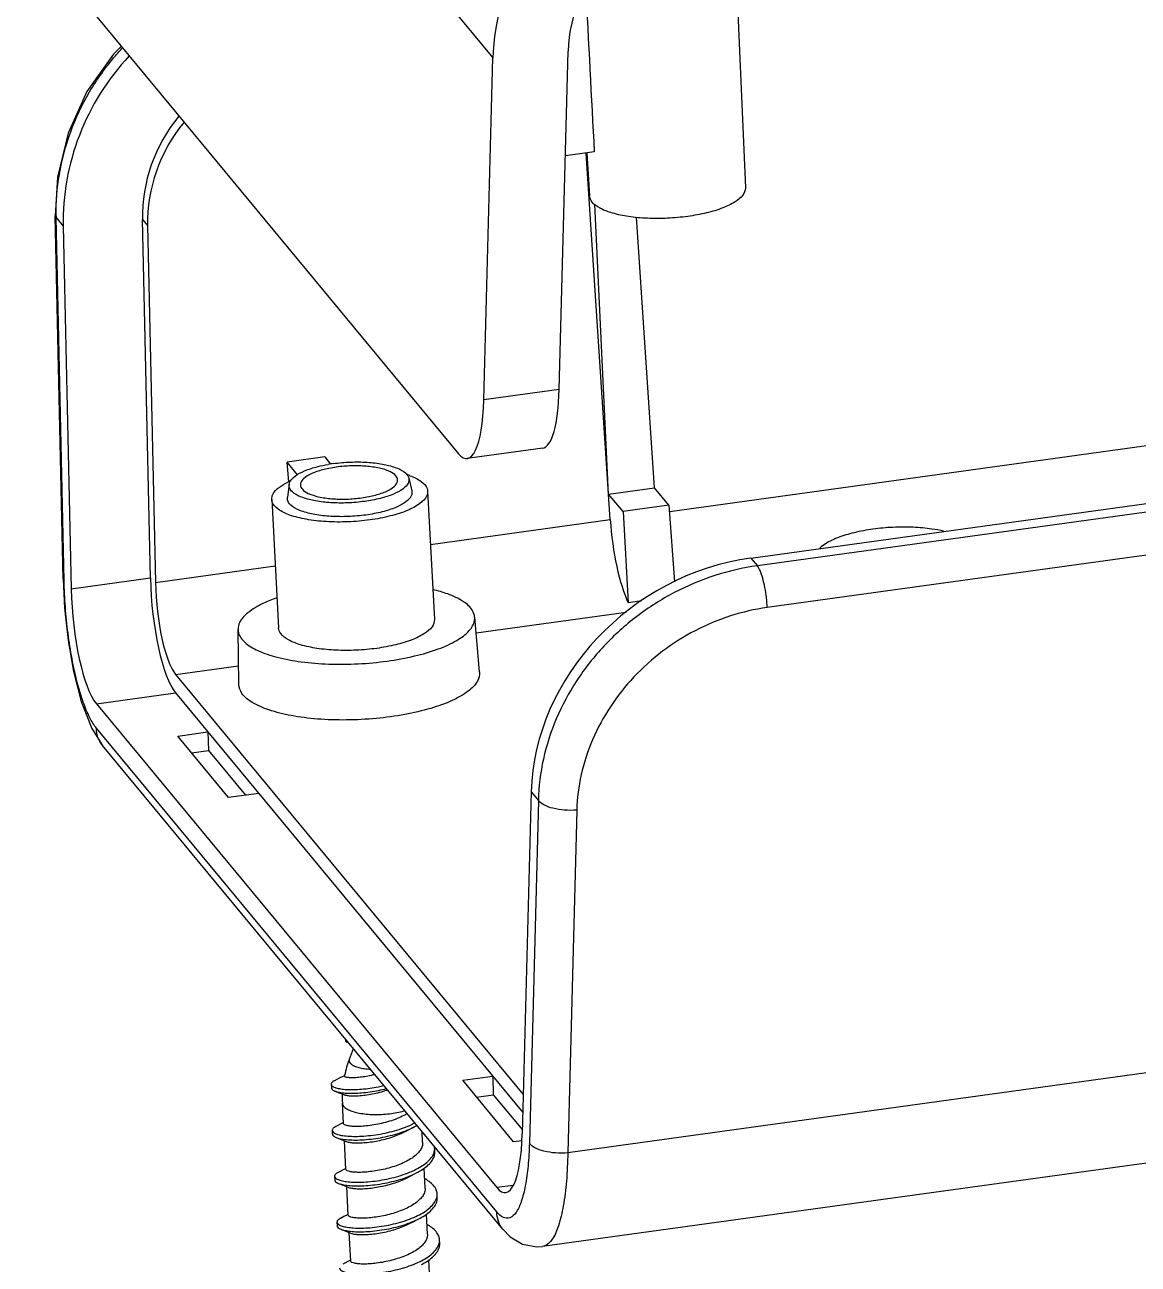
# Model space of a CAD drawing. Extents: x 2162 to 2434, y 31 to 217.
# Drawn here: x 2197.9 to 2226.42, y 48.64 to 80.39 of the extents above; entities that cross this region are included whole.
import ezdxf

# ---------------------------------------------------------------- set-up
doc = ezdxf.new("R2010")
doc.units = 0
doc.header["$LTSCALE"] = 30.734
doc.header["$MEASUREMENT"] = 0
doc.layers.get('0').update_dxf_attribs({"linetype": 'CONTINUOUS'})
doc.layers.add('02___PRT_ALL_AXES', color=7, linetype='CONTINUOUS')

msp = doc.modelspace()

# ---------------------------------------------------------------- linework, layer by layer
at = {"color": 7, "linetype": 'Continuous'}
for p, q in [((2197.896, 94.023), (2209.884, 79.539)), ((2216.029, 83.763), (2216.354, 76.212)), ((2198.747, 81.792), (2209.002, 69.402)), ((2211.585, 71.045), (2211.813, 79.71)), ((2209.654, 70.778), (2209.884, 79.539)), ((2212.483, 77.132), (2211.742, 77.029)), ((2212.892, 67.714), (2212.275, 77.103)), ((2212.291, 77.105), (2212.359, 76.002)), ((2212.849, 68.367), (2212.493, 75.793)), ((2216.496, 66.729), (2280.73, 75.596)), ((2198.67, 75.498), (2198.698, 75.448)), ((2198.876, 66.192), (2198.67, 75.498)), ((2198.698, 75.448), (2198.88, 75.228)), ((2198.903, 66.143), (2198.698, 75.448)), ((2200.91, 75.401), (2201.041, 75.243)), ((2201.112, 66.222), (2200.91, 75.401)), ((2201.041, 75.243), (2201.242, 66.106)), ((2214.022, 68.529), (2213.566, 75.456)), ((2280.895, 75.397), (2216.66, 66.53)), ((2198.88, 75.228), (2199.085, 65.942)), ((2214.415, 67.924), (2261.101, 74.369)), ((2281.145, 74.329), (2216.911, 65.461)), ((2211.585, 71.045), (2209.654, 70.778)), ((2211.161, 69.542), (2209.23, 69.276)), ((2205.578, 69.318), (2204.614, 69.185)), ((2205.578, 69.318), (2205.729, 69.136)), ((2204.881, 68.862), (2204.614, 69.185)), ((2204.66, 68.68), (2204.614, 69.185)), ((2204.666, 68.618), (2204.621, 68.287)), ((2207.732, 68.778), (2207.811, 68.454)), ((2212.849, 68.367), (2214.022, 68.529)), ((2213.22, 67.919), (2212.849, 68.367)), ((2214.393, 68.081), (2214.022, 68.529)), ((2214.393, 68.081), (2213.22, 67.919)), ((2214.393, 68.081), (2214.54, 66.118)), ((2208.286, 67.078), (2212.892, 67.714)), ((2213.22, 67.919), (2213.353, 65.586)), ((2216.496, 66.729), (2216.66, 66.53)), ((2201.242, 66.106), (2204.31, 66.529)), ((2198.876, 66.192), (2198.903, 66.143)), ((2199.085, 65.942), (2201.112, 66.222)), ((2213.698, 65.634), (2213.353, 65.586)), ((2209.546, 63.812), (2209.42, 65.219)), ((2209.456, 64.813), (2213.301, 65.343)), ((2203.38, 63.489), (2203.359, 64.901)), ((2201.759, 63.75), (2203.373, 63.973)), ((2201.759, 63.75), (2210.665, 52.991)), ((2199.731, 62.997), (2201.759, 63.277)), ((2201.759, 63.277), (2210.653, 52.531)), ((2199.731, 62.997), (2209.987, 50.607)), ((2199.613, 62.36), (2199.889, 61.927)), ((2209.986, 49.984), (2199.73, 62.374)), ((2201.814, 62.171), (2202.585, 62.278)), ((2202.585, 62.278), (2202.598, 61.8)), ((2210.142, 49.541), (2199.886, 61.931)), ((2203.117, 60.597), (2201.814, 62.171)), ((2202.17, 61.741), (2202.598, 61.8)), ((2202.598, 61.8), (2203.545, 60.656)), ((2287.017, 61.879), (2211.804, 51.496)), ((2203.889, 60.703), (2203.117, 60.597)), ((2210.869, 60.745), (2210.639, 51.983)), ((2210.869, 60.745), (2211.051, 60.524)), ((2211.051, 60.524), (2210.82, 51.745)), ((2212.034, 60.275), (2211.804, 51.496)), ((2286.645, 59.518), (2211.157, 49.097)), ((2206.109, 54.413), (2206.112, 54.359)), ((2206.131, 54.341), (2206.191, 54.313)), ((2206.21, 53.898), (2206.313, 54.166)), ((2206.087, 53.478), (2206.077, 53.473)), ((2209.113, 53.354), (2209.884, 53.46)), ((2210.416, 51.779), (2209.113, 53.354)), ((2209.884, 53.46), (2209.896, 52.983)), ((2205.743, 53.253), (2205.748, 53.159)), ((2206.059, 52.249), (2206.032, 52.768)), ((2209.469, 52.924), (2209.896, 52.983)), ((2209.896, 52.983), (2210.641, 52.082)), ((2205.768, 52.07), (2205.773, 51.976)), ((2206.04, 52.262), (2205.859, 52.169)), ((2206.058, 52.272), (2206.04, 52.262)), ((2207.644, 52.042), (2207.707, 52.075)), ((2207.707, 52.075), (2207.869, 52.159)), ((2206.121, 51.074), (2206.082, 51.806)), ((2208.087, 51.766), (2208.073, 52.04)), ((2210.627, 51.808), (2210.416, 51.779)), ((2208.4, 51.525), (2208.395, 51.619)), ((2205.83, 50.895), (2205.834, 50.802)), ((2206.102, 51.088), (2205.921, 50.994)), ((2206.119, 51.097), (2206.102, 51.088)), ((2207.706, 50.867), (2207.768, 50.9)), ((2207.768, 50.9), (2207.931, 50.984)), ((2208.149, 50.591), (2208.122, 51.103)), ((2206.182, 49.899), (2206.144, 50.631)), ((2210.404, 50.664), (2209.987, 50.607)), ((2208.462, 50.35), (2208.457, 50.444)), ((2206.181, 49.922), (2206.163, 49.913)), ((2208.21, 49.417), (2208.183, 49.928)), ((2205.891, 49.721), (2205.896, 49.627)), ((2207.768, 49.693), (2207.83, 49.725)), ((2207.83, 49.725), (2207.992, 49.81)), ((2206.244, 48.725), (2206.205, 49.457)), ((2208.523, 49.175), (2208.518, 49.269)), ((2206.225, 48.738), (2206.044, 48.645)), ((2206.242, 48.748), (2206.225, 48.738)), ((2208.272, 48.242), (2208.245, 48.754))]:
    msp.add_line(p, q, dxfattribs=at)
for points in [[(2200.368, 79.833), (2200.164, 79.633), (2199.489, 78.674), (2199.005, 77.611), (2198.731, 76.486), (2198.67, 75.498)], [(2198.876, 66.192), (2198.913, 65.449), (2199.003, 64.621), (2199.142, 63.823), (2199.34, 63.054), (2199.613, 62.36)], [(2206.077, 53.473), (2205.952, 53.408), (2205.83, 53.345)], [(2205.837, 53.079), (2205.925, 53.044), (2206.022, 53.005), (2206.068, 52.987)], [(2205.874, 51.888), (2206.057, 51.816), (2206.127, 51.788)], [(2205.935, 50.713), (2206.118, 50.641), (2206.189, 50.613)], [(2206.163, 49.913), (2206.069, 49.864), (2205.982, 49.819)], [(2205.997, 49.538), (2206.18, 49.467), (2206.25, 49.439)], [(2210.142, 49.541), (2210.331, 49.349), (2210.646, 49.16), (2211.01, 49.088), (2211.159, 49.097)]]:
    msp.add_lwpolyline(points, dxfattribs=at)
for centre, radius, start, end in [((2204.505, 75.558), 5.809, 180.6219, 181.0854), ((2206.19, 66.49), 2.585, 101.2772, 105.0264), ((2206.353, 65.134), 4.053, 97.844, 99.7657), ((2206.308, 65.892), 3.195, 97.786, 101.2581), ((2208.762, 52.919), 2.733, 159.0155, 168.1891), ((2208.777, 52.915), 2.749, 168.1802, 168.4513), ((2208.8, 52.913), 2.772, 178.1481, 182.9957), ((2207.049, 53.759), 1.798, 297.1288, 299.7564), ((2207.513, 51.011), 1.148, 57.8534, 60.6426), ((2208.088, 51.602), 0.307, 3.163, 11.7283)]:
    msp.add_arc(centre, radius, start, end, dxfattribs=at)
for centre, major_axis, ratio, start_param, end_param in [((2215.67, 80.05), (4.953, 3.396), 0.881426, 1.054496, 2.572932), ((2215.67, 80.05), (3.302, 2.264), 0.881426, 1.054496, 2.572932), ((2212.301, 121.01), (-6.191, 129.553), 0.015668, -4.402107, -4.367615), ((2204.68, 75.722), (3.904, 4.57), 0.938945, 1.525897, 2.331237), ((2204.68, 75.722), (2.538, 2.97), 0.938945, -4.692835, -3.951949), ((2204.811, 75.564), (2.538, 2.97), 0.938945, -4.693488, -3.951949), ((2210.936, 72.035), (-0.216, 2.494), 0.246583, -3.12912, -2.00051), ((2209.005, 71.769), (-0.216, 2.494), 0.246583, 2.799146, 4.282676), ((2213.404, 67.251), (-0.257, 1.984), 0.23239, 1.305014, 2.535906), ((2216.654, 61.256), (4.953, 3.396), 0.881426, 1.054496, 2.572932), ((2201.762, 65.644), (-0.216, 2.494), 0.246583, 1.315616, 2.799146), ((2201.762, 65.644), (-0.173, 1.995), 0.246583, 1.315616, 2.799146), ((2199.734, 65.364), (-0.216, 2.494), 0.246583, 1.315616, 2.799146), ((2209.99, 52.974), (-0.216, 2.494), 0.246583, -3.48404, -2.00051)]:
    msp.add_ellipse(centre, major_axis=major_axis, ratio=ratio, start_param=start_param, end_param=end_param, dxfattribs=at)
for points, start_tangent, end_tangent in [([(2198.697, 75.495), (2198.781, 76.556), (2199.071, 77.642), (2199.555, 78.666), (2200.217, 79.591), (2200.398, 79.793)], (-0.010857, 0.999941), (0.683141, 0.730286)), ([(2216.354, 76.211), (2216.354, 76.203), (2216.288, 76.025), (2216.088, 75.851), (2215.774, 75.697), (2215.359, 75.569), (2214.878, 75.479)], (0.054355, -0.998522), (-0.990605, -0.136752)), ([(2214.878, 75.479), (2214.362, 75.432), (2213.842, 75.431), (2213.363, 75.475), (2212.946, 75.564), (2212.63, 75.689), (2212.428, 75.843), (2212.36, 76.003)], (-0.990605, -0.136752), (-0.074709, 0.997205)), ([(2204.668, 68.617), (2204.685, 68.679), (2204.818, 68.828), (2205.061, 68.961), (2205.398, 69.072), (2205.665, 69.129)], (0.120017, 0.992772), (0.985462, 0.169893)), ([(2205.52, 68.987), (2205.231, 68.885), (2205.037, 68.761), (2204.957, 68.628), (2204.957, 68.601)], (-0.965562, -0.260172), (0.091037, -0.995848)), ([(2205.8, 69.149), (2206.233, 69.187), (2206.666, 69.183), (2207.058, 69.137), (2207.384, 69.052), (2207.611, 68.937), (2207.726, 68.798), (2207.731, 68.778)], (0.990605, 0.136752), (0.188566, -0.98206)), ([(2207.444, 68.731), (2207.403, 68.831), (2207.244, 68.944), (2206.982, 69.03), (2206.644, 69.08), (2206.263, 69.09), (2205.876, 69.058)], (-0.108036, 0.994147), (-0.990605, -0.136752)), ([(2206.602, 68.181), (2206.168, 68.142), (2205.735, 68.147), (2205.343, 68.193), (2205.017, 68.278), (2204.79, 68.393), (2204.675, 68.532), (2204.668, 68.617)], (-0.990605, -0.136752), (0.120017, 0.992772)), ([(2204.957, 68.601), (2204.998, 68.499), (2205.158, 68.386), (2205.419, 68.3), (2205.757, 68.25), (2206.138, 68.24), (2206.526, 68.272)], (0.091037, -0.995848), (0.990605, 0.136752)), ([(2206.526, 68.272), (2206.881, 68.343), (2207.17, 68.445), (2207.364, 68.568), (2207.445, 68.701), (2207.444, 68.731)], (0.990605, 0.136752), (-0.108036, 0.994147)), ([(2207.731, 68.778), (2207.717, 68.65), (2207.584, 68.502), (2207.341, 68.368), (2207.003, 68.258), (2206.602, 68.181)], (0.188566, -0.98206), (-0.990605, -0.136752)), ([(2206.635, 67.832), (2206.184, 67.793), (2205.734, 67.797), (2205.326, 67.845), (2204.987, 67.933), (2204.751, 68.053), (2204.631, 68.197), (2204.624, 68.287)], (-0.990605, -0.136752), (0.120021, 0.992771)), ([(2207.81, 68.454), (2207.795, 68.321), (2207.656, 68.167), (2207.404, 68.028), (2207.052, 67.913), (2206.635, 67.832)], (0.188565, -0.982061), (-0.990605, -0.136752)), ([(2219.618, 67.469), (2219.137, 67.378), (2218.722, 67.251), (2218.408, 67.097), (2218.258, 66.981)], (-0.990605, -0.136752), (-0.703424, -0.71077)), ([(2221.43, 67.416), (2221.132, 67.473), (2220.654, 67.517), (2220.134, 67.516), (2219.618, 67.469)], (-0.971982, 0.235056), (-0.990605, -0.136752)), ([(2216.66, 66.53), (2215.574, 66.281), (2214.533, 65.844), (2213.573, 65.235), (2212.73, 64.474), (2212.034, 63.59), (2211.511, 62.613), (2211.179, 61.579), (2211.051, 60.524)], (-0.990598, -0.136806), (-0.022899, -0.999738)), ([(2216.911, 65.461), (2216.893, 65.715), (2216.853, 65.976), (2216.797, 66.215), (2216.731, 66.407), (2216.66, 66.53)], (-0.028943, 0.999581), (-0.637633, 0.77034)), ([(2199.73, 62.374), (2199.562, 62.639), (2199.395, 63.036), (2199.24, 63.548), (2199.107, 64.148), (2199.004, 64.803), (2198.935, 65.48), (2198.903, 66.143)], (-0.63745, 0.770492), (-0.022101, 0.999756)), ([(2204.35, 65.713), (2203.996, 65.566), (2203.611, 65.328), (2203.398, 65.074), (2203.361, 64.901)], (-0.942662, -0.333748), (-0.00402, -0.999992)), ([(2209.418, 65.218), (2209.366, 65.38), (2209.133, 65.612), (2208.729, 65.809), (2208.35, 65.922)], (-0.106653, 0.994296), (-0.972382, 0.233396)), ([(2216.911, 65.461), (2215.97, 65.246), (2215.066, 64.869), (2214.233, 64.342), (2213.5, 63.685), (2212.895, 62.921), (2212.438, 62.077), (2212.148, 61.183), (2212.034, 60.275)], (-0.990589, -0.136868), (-0.026366, -0.999652)), ([(2203.361, 64.901), (2203.371, 64.817), (2203.529, 64.574), (2203.866, 64.361), (2204.357, 64.19), (2204.977, 64.072), (2205.682, 64.015), (2206.434, 64.021), (2207.181, 64.091), (2207.88, 64.221), (2208.487, 64.402), (2208.962, 64.622), (2209.279, 64.87), (2209.416, 65.127), (2209.418, 65.218)], (-0.00402, -0.999992), (-0.106653, 0.994296)), ([(2208.387, 65.152), (2208.328, 64.972), (2208.131, 64.796), (2207.816, 64.638), (2207.398, 64.509), (2206.911, 64.417)], (0.052268, -0.998633), (-0.990605, -0.136752)), ([(2206.911, 64.417), (2206.389, 64.369), (2205.864, 64.369), (2205.379, 64.416), (2204.961, 64.507), (2204.647, 64.635), (2204.452, 64.794), (2204.393, 64.942)], (-0.990605, -0.136752), (-0.077089, 0.997024)), ([(2209.546, 63.812), (2209.49, 63.577), (2209.253, 63.321), (2208.846, 63.084), (2208.294, 62.88), (2207.63, 62.723), (2206.895, 62.622), (2206.134, 62.582), (2205.393, 62.607), (2204.717, 62.695), (2204.148, 62.84), (2203.72, 63.033), (2203.459, 63.264), (2203.381, 63.489)], (0.070274, -0.997528), (-0.035478, 0.99937)), ([(2199.886, 61.931), (2199.77, 62.136), (2199.73, 62.374)], (-0.63782, 0.770186), (0.001387, 0.999999)), ([(2212.034, 60.275), (2211.722, 60.273), (2211.425, 60.32), (2211.19, 60.408), (2211.051, 60.524)], (-0.996088, -0.08837), (-0.548185, 0.836357)), ([(2206.113, 54.359), (2206.123, 54.345), (2206.13, 54.34)], (0.255527, -0.966802), (0.862816, -0.505519)), ([(2206.13, 54.34), (2206.166, 54.331), (2206.178, 54.329)], (0.862816, -0.505519), (0.992853, -0.119344)), ([(2206.21, 53.898), (2206.204, 53.853), (2206.23, 53.796), (2206.293, 53.745), (2206.391, 53.701), (2206.518, 53.667), (2206.667, 53.645), (2206.748, 53.638)], (-0.347417, -0.937711), (0.998352, -0.057392)), ([(2205.83, 53.345), (2205.802, 53.329), (2205.752, 53.283), (2205.745, 53.253)], (-0.890653, -0.454683), (0.002056, -0.999998)), ([(2206.86, 53.504), (2206.808, 53.491), (2206.641, 53.454), (2206.484, 53.431), (2206.345, 53.419), (2206.23, 53.419), (2206.145, 53.429), (2206.096, 53.446), (2206.084, 53.466)], (-0.963613, -0.267302), (-0.068035, 0.997683)), ([(2205.745, 53.253), (2205.747, 53.239), (2205.785, 53.197), (2205.865, 53.162), (2205.984, 53.136), (2206.137, 53.12), (2206.317, 53.117), (2206.519, 53.127), (2206.735, 53.152), (2206.955, 53.191), (2207.093, 53.223)], (0.002056, -0.999998), (0.969529, 0.244977)), ([(2205.749, 53.159), (2205.751, 53.145), (2205.79, 53.103), (2205.837, 53.079)], (0.002056, -0.999998), (0.930599, -0.366041)), ([(2205.837, 53.079), (2205.87, 53.068), (2205.989, 53.042), (2206.142, 53.026), (2206.322, 53.023), (2206.524, 53.033), (2206.739, 53.058), (2206.96, 53.097), (2207.158, 53.144)], (0.930599, -0.366041), (0.964718, 0.263284)), ([(2206.068, 52.985), (2206.09, 52.979), (2206.176, 52.963), (2206.296, 52.955), (2206.444, 52.959), (2206.613, 52.975), (2206.796, 53.005), (2206.986, 53.048), (2207.173, 53.105), (2207.187, 53.11)], (0.944821, -0.327588), (0.943526, 0.331297)), ([(2206.032, 52.768), (2206.043, 52.722), (2206.095, 52.658), (2206.184, 52.601), (2206.309, 52.552), (2206.463, 52.515), (2206.64, 52.49), (2206.834, 52.479), (2207.035, 52.481), (2207.237, 52.498), (2207.429, 52.528), (2207.606, 52.57), (2207.628, 52.576)], (0.062764, -0.998028), (0.95793, 0.287)), ([(2207.691, 52.5), (2207.607, 52.454), (2207.431, 52.373), (2207.238, 52.305), (2207.036, 52.251), (2206.835, 52.211), (2206.642, 52.185), (2206.467, 52.173), (2206.316, 52.173), (2206.195, 52.185), (2206.111, 52.205), (2206.066, 52.232), (2206.061, 52.249)], (-0.858285, -0.513174), (-0.079718, 0.996817)), ([(2205.769, 52.07), (2205.774, 52.049), (2205.82, 52.005), (2205.912, 51.967), (2206.045, 51.939), (2206.215, 51.922), (2206.416, 51.919), (2206.64, 51.931), (2206.879, 51.959), (2207.124, 52.003), (2207.367, 52.063), (2207.598, 52.137), (2207.809, 52.225), (2207.886, 52.264)], (0.03327, -0.999446), (0.883628, 0.46819)), ([(2205.859, 52.168), (2205.821, 52.146), (2205.774, 52.097), (2205.769, 52.07)], (-0.887789, -0.46025), (0.03327, -0.999446)), ([(2205.874, 51.888), (2205.917, 51.873), (2206.05, 51.845), (2206.22, 51.828), (2206.421, 51.825), (2206.645, 51.837), (2206.884, 51.865), (2207.129, 51.909), (2207.371, 51.969), (2207.602, 52.043), (2207.813, 52.131), (2207.869, 52.159)], (0.931217, -0.364466), (0.889734, 0.45648)), ([(2205.774, 51.976), (2205.779, 51.955), (2205.825, 51.911), (2205.874, 51.888)], (0.03327, -0.999446), (0.931217, -0.364466)), ([(2206.127, 51.788), (2206.18, 51.772), (2206.284, 51.757), (2206.419, 51.752), (2206.577, 51.758), (2206.752, 51.776), (2206.939, 51.806), (2207.133, 51.85), (2207.323, 51.906)], (0.924825, -0.380392), (0.948106, 0.317954)), ([(2207.323, 51.906), (2207.497, 51.972), (2207.644, 52.042)], (0.948106, 0.317954), (0.883624, 0.468196)), ([(2208.087, 51.766), (2208.08, 51.688), (2208.037, 51.583), (2207.958, 51.482), (2207.848, 51.388), (2207.708, 51.299), (2207.542, 51.219), (2207.362, 51.151)], (0.050461, -0.998726), (-0.948106, -0.317954)), ([(2210.82, 51.745), (2210.786, 51.163), (2210.716, 50.655), (2210.611, 50.25), (2210.478, 49.971), (2210.322, 49.834), (2210.154, 49.843), (2209.986, 49.984)], (-0.026282, -0.999655), (-0.637817, 0.770188)), ([(2211.804, 51.496), (2211.492, 51.494), (2211.195, 51.541), (2210.959, 51.629), (2210.82, 51.745)], (-0.996088, -0.08837), (-0.548185, 0.836357)), ([(2205.831, 50.896), (2205.834, 50.877), (2205.878, 50.833), (2205.967, 50.794), (2206.098, 50.766), (2206.267, 50.748), (2206.466, 50.744), (2206.689, 50.756), (2206.927, 50.782), (2207.172, 50.825), (2207.415, 50.884), (2207.647, 50.958), (2207.859, 51.046), (2208.044, 51.145), (2208.195, 51.253), (2208.307, 51.369), (2208.374, 51.488), (2208.386, 51.527)], (0.017339, -0.99985), (0.240129, 0.970741)), ([(2207.931, 50.984), (2208.049, 51.051), (2208.2, 51.159), (2208.311, 51.275), (2208.379, 51.394), (2208.4, 51.514), (2208.4, 51.525)], (0.889711, 0.456524), (-0.054071, 0.998537)), ([(2208.386, 51.527), (2208.396, 51.608), (2208.395, 51.619)], (0.240129, 0.970741), (-0.054071, 0.998537)), ([(2211.804, 51.496), (2211.769, 50.768), (2211.689, 50.134), (2211.566, 49.629), (2211.405, 49.282), (2211.214, 49.112), (2211.159, 49.1)], (-0.015275, -0.999883), (-0.99472, -0.102631)), ([(2207.362, 51.151), (2207.172, 51.095), (2206.976, 51.05), (2206.786, 51.02), (2206.612, 51.002), (2206.455, 50.997), (2206.321, 51.002), (2206.218, 51.018), (2206.152, 51.04), (2206.122, 51.067), (2206.122, 51.074)], (-0.948106, -0.317954), (0.059025, 0.998256)), ([(2205.921, 50.994), (2205.887, 50.974), (2205.837, 50.925), (2205.831, 50.896)], (-0.88848, -0.458916), (0.017339, -0.99985)), ([(2205.836, 50.802), (2205.839, 50.783), (2205.883, 50.739), (2205.935, 50.713)], (0.017339, -0.99985), (0.932016, -0.362416)), ([(2205.935, 50.713), (2205.972, 50.7), (2206.103, 50.672), (2206.272, 50.654), (2206.471, 50.65), (2206.694, 50.662), (2206.932, 50.688), (2207.177, 50.731), (2207.42, 50.79), (2207.652, 50.864), (2207.864, 50.952), (2207.931, 50.984)], (0.932016, -0.362416), (0.889711, 0.456524)), ([(2207.384, 50.732), (2207.564, 50.8), (2207.706, 50.867)], (0.948106, 0.317954), (0.883596, 0.46825)), ([(2208.457, 50.444), (2208.434, 50.545), (2208.365, 50.659), (2208.251, 50.764), (2208.137, 50.838)], (-0.054739, 0.998501), (-0.871421, 0.490536)), ([(2206.189, 50.613), (2206.24, 50.598), (2206.343, 50.583), (2206.477, 50.577), (2206.634, 50.583), (2206.808, 50.6), (2206.998, 50.631), (2207.194, 50.675), (2207.384, 50.732)], (0.924125, -0.382089), (0.948106, 0.317954)), ([(2208.149, 50.591), (2208.142, 50.513), (2208.098, 50.407), (2208.018, 50.306), (2207.906, 50.211), (2207.767, 50.123), (2207.603, 50.045), (2207.424, 49.976)], (0.050403, -0.998729), (-0.948106, -0.317954)), ([(2205.892, 49.721), (2205.894, 49.705), (2205.936, 49.66), (2206.023, 49.622), (2206.152, 49.592), (2206.318, 49.574), (2206.516, 49.57), (2206.737, 49.58), (2206.975, 49.606), (2207.22, 49.648), (2207.463, 49.706), (2207.696, 49.779), (2207.91, 49.866), (2208.096, 49.964), (2208.249, 50.073), (2208.363, 50.188), (2208.433, 50.307), (2208.448, 50.353)], (0.00453, -0.99999), (0.238625, 0.971112)), ([(2207.992, 49.81), (2208.101, 49.87), (2208.254, 49.979), (2208.368, 50.094), (2208.438, 50.213), (2208.462, 50.333), (2208.462, 50.35)], (0.889685, 0.456575), (-0.054739, 0.998501)), ([(2208.448, 50.353), (2208.457, 50.427), (2208.457, 50.444)], (0.238625, 0.971112), (-0.054739, 0.998501)), ([(2207.424, 49.976), (2207.233, 49.92), (2207.036, 49.875), (2206.845, 49.845), (2206.669, 49.827), (2206.515, 49.822), (2206.383, 49.828), (2206.28, 49.843), (2206.214, 49.865), (2206.184, 49.892), (2206.183, 49.899)], (-0.948106, -0.317954), (0.060055, 0.998195)), ([(2210.142, 49.541), (2210.026, 49.746), (2209.986, 49.984)], (-0.637714, 0.770273), (0.001387, 0.999999)), ([(2205.982, 49.819), (2205.952, 49.802), (2205.9, 49.753), (2205.892, 49.721)], (-0.889556, -0.456827), (0.00453, -0.99999)), ([(2205.897, 49.627), (2205.899, 49.611), (2205.941, 49.566), (2205.997, 49.538)], (0.00453, -0.99999), (0.933207, -0.359338)), ([(2205.997, 49.538), (2206.028, 49.528), (2206.157, 49.498), (2206.323, 49.48), (2206.521, 49.476), (2206.742, 49.486), (2206.98, 49.512), (2207.225, 49.554), (2207.468, 49.612), (2207.701, 49.685), (2207.915, 49.772), (2207.992, 49.81)], (0.933207, -0.359338), (0.889685, 0.456575)), ([(2206.25, 49.439), (2206.302, 49.423), (2206.404, 49.408), (2206.537, 49.403), (2206.691, 49.408), (2206.867, 49.425), (2207.058, 49.456), (2207.255, 49.5), (2207.446, 49.557)], (0.924704, -0.380688), (0.948106, 0.317954)), ([(2207.446, 49.557), (2207.625, 49.625), (2207.768, 49.693)], (0.948106, 0.317954), (0.883603, 0.468237)), ([(2208.518, 49.269), (2208.498, 49.364), (2208.431, 49.478), (2208.32, 49.584), (2208.198, 49.663)], (-0.05506, 0.998483), (-0.87155, 0.490306)), ([(2208.21, 49.417), (2208.203, 49.339), (2208.16, 49.234), (2208.081, 49.133), (2207.969, 49.037), (2207.827, 48.948), (2207.664, 48.87), (2207.485, 48.802)], (0.050525, -0.998723), (-0.948106, -0.317954)), ([(2208.509, 49.178), (2208.519, 49.246), (2208.518, 49.269)], (0.238062, 0.97125), (-0.05506, 0.998483)), ([(2205.953, 48.546), (2205.955, 48.533), (2205.994, 48.488), (2206.078, 48.449), (2206.205, 48.419), (2206.37, 48.4), (2206.566, 48.395), (2206.786, 48.404), (2207.023, 48.429), (2207.268, 48.47), (2207.512, 48.528), (2207.745, 48.6), (2207.96, 48.686), (2208.148, 48.784), (2208.303, 48.892), (2208.419, 49.007), (2208.492, 49.126), (2208.509, 49.178)], (-0.003733, -0.999993), (0.238062, 0.97125)), ([(2208.054, 48.635), (2208.153, 48.69), (2208.308, 48.798), (2208.424, 48.913), (2208.497, 49.032), (2208.523, 49.152), (2208.523, 49.175)], (0.889658, 0.456628), (-0.05506, 0.998483)), ([(2207.485, 48.802), (2207.294, 48.745), (2207.098, 48.701), (2206.906, 48.67), (2206.731, 48.653), (2206.577, 48.647), (2206.446, 48.653), (2206.345, 48.667), (2206.277, 48.689), (2206.246, 48.716), (2206.245, 48.724)], (-0.948106, -0.317954), (0.054976, 0.998488))]:
    msp.add_spline(points, degree=3, dxfattribs=dict(at, start_tangent=start_tangent, end_tangent=end_tangent))
at = {"layer": '02___PRT_ALL_AXES', "color": 7, "linetype": 'Continuous'}
for p, q in [((2208.215, 68.441), (2208.387, 65.152)), ((2204.221, 68.231), (2204.393, 64.942))]:
    msp.add_line(p, q, dxfattribs=at)
for centre, radius, start, end in [((2205.49, 66.927), 1.947, 113.6839, 116.0706), ((2207.022, 66.792), 2.176, 70.4812, 72.5104), ((2207.061, 66.902), 2.058, 70.0772, 70.4674)]:
    msp.add_arc(centre, radius, start, end, dxfattribs=at)
for points, start_tangent, end_tangent in [([(2204.224, 68.231), (2204.247, 68.356), (2204.419, 68.547), (2204.634, 68.675)], (-0.026601, 0.999646), (0.897974, 0.440048)), ([(2207.762, 68.837), (2208.052, 68.689), (2208.201, 68.51), (2208.212, 68.441)], (0.940141, -0.340785), (0.026601, -0.999646)), ([(2208.212, 68.441), (2208.189, 68.317), (2208.017, 68.125), (2207.699, 67.95), (2207.261, 67.807), (2206.739, 67.706)], (0.026601, -0.999646), (-0.990605, -0.136752)), ([(2206.739, 67.706), (2206.175, 67.657), (2205.614, 67.662), (2205.102, 67.722), (2204.68, 67.832), (2204.383, 67.983), (2204.235, 68.162), (2204.224, 68.231)], (-0.990605, -0.136752), (-0.026601, 0.999646))]:
    msp.add_spline(points, degree=3, dxfattribs=dict(at, start_tangent=start_tangent, end_tangent=end_tangent))

doc.saveas('drawing.dxf')
